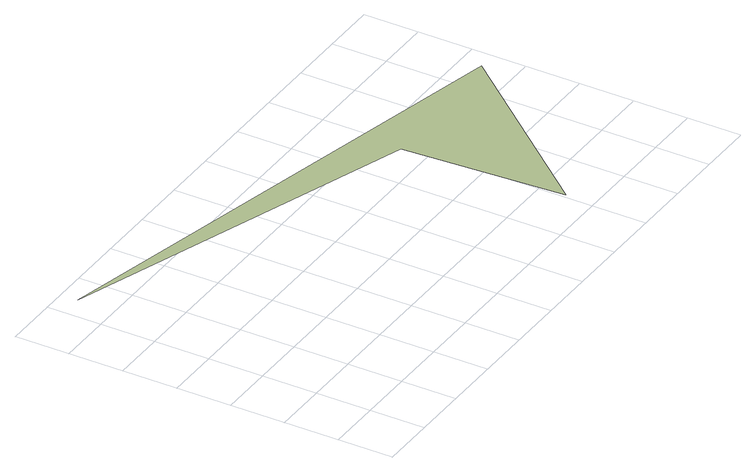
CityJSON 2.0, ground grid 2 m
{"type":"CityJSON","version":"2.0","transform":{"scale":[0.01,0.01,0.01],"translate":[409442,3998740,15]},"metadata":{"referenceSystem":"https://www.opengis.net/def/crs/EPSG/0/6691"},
"CityObjects":{
"terrain1":{"type":"TINRelief","attributes":{"name":"54391759","lod":1},"geometry":[{"type":"CompositeSurface","lod":"1","boundaries":[[[0,1,2,3]]]}]}
},
"vertices":[
[1880,693,90],[1374,81,80],[1380,698,50],[35,1106,90]
]}
